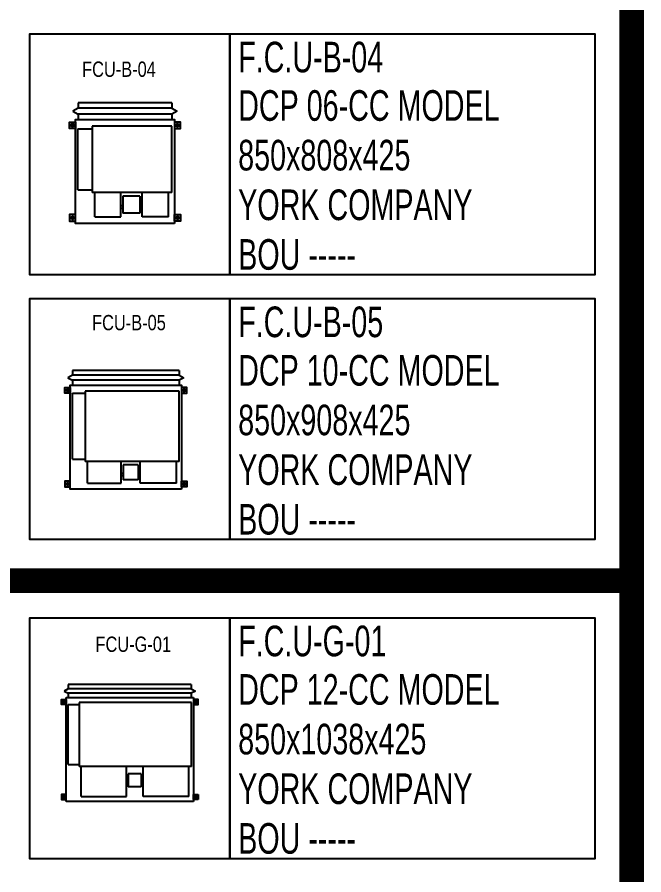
# Model space of a CAD drawing. Header units: millimetres. Extents: x -21221 to 1625077, y -149981 to 356550.
# Drawn here: x 260711 to 265823, y 141794 to 148796 of the extents above; entities that cross this region are included whole.
import ezdxf
from ezdxf.enums import TextEntityAlignment as Align

# ---------------------------------------------------------------- set-up
doc = ezdxf.new("R2010")
doc.units = ezdxf.units.MM
doc.header["$LTSCALE"] = 1000
doc.header["$MEASUREMENT"] = 0
doc.layers.get('0').update_dxf_attribs({"linetype": 'CONTINUOUS'})
doc.layers.add('12- EQUIPMENT HVAC', color=12, linetype='CONTINUOUS')
doc.styles.add('STENCIL', font='stencil.shx')
doc.styles.add('TEXT-P', font='stencil.shx', dxfattribs={"height": 0.3})

# ---------------------------------------------------------------- blocks, each defined once
blk = doc.blocks.new('FCU-B-04')
for p, q in [((382.1, 91.2), (-382.1, 91.2)), ((-382.1, 91.2), (-382.1, 47.3)), ((382.1, 91.2), (382.1, 47.3)), ((-382.1, 47.3), (-425.9, 23.7)), ((-425.9, 23.7), (-382.1, 0)), ((382.1, 47.3), (-382.1, 47.3)), ((382.1, 0), (-382.1, 0)), ((382.1, 47.3), (425.9, 23.7)), ((425.9, 23.7), (382.1, 0)), ((-382.1, 0), (-382.1, -43.8)), ((382.1, 0), (382.1, -43.8)), ((-407.5, -91.1), (-449.5, -91.1)), ((-428.5, -112.2), (-428.5, -70.1)), ((-383, -617.9), (-383, -119.3)), ((-383, -119.3), (-267.2, -119.3)), ((383, -98.2), (-267.2, -98.2)), ((-267.2, -98.2), (-267.2, -638.9)), ((383, -638.9), (383, -98.2)), ((407.5, -91.1), (449.5, -91.1)), ((428.5, -112.2), (428.5, -70.1)), ((-383, -617.9), (-267.2, -617.9)), ((383, -638.9), (-267.2, -638.9)), ((-246.2, -839.4), (-246.2, -638.9)), ((-33.4, -839.4), (-33.4, -638.9)), ((-16.1, -671.1), (-16.1, -807.2)), ((122.5, -671.1), (-16.1, -671.1)), ((122.5, -671.1), (122.5, -807.2)), ((141.6, -839.4), (141.6, -638.9)), ((356.8, -839.4), (356.8, -638.9)), ((-16.1, -749.6), (-33.4, -749.6)), ((141.6, -749.6), (122.6, -749.6)), ((-428.5, -825.5), (-428.5, -867.5)), ((-246.2, -839.4), (-33.4, -839.4)), ((-16.1, -771.5), (-33.4, -771.5)), ((122.5, -807.2), (-16.1, -807.2)), ((141.6, -771.5), (122.6, -771.5)), ((356.8, -839.4), (141.6, -839.4)), ((428.5, -825.5), (428.5, -867.5)), ((-407.5, -846.5), (-449.5, -846.5)), ((407.5, -846.5), (449.5, -846.5))]:
    blk.add_line(p, q)
for points in [[(-404, -64.9), (-404, -117.4), (-453.1, -117.4), (-453.1, -64.9)], [(404, -893.8), (-404, -893.8), (-404, -43.8), (404, -43.8)], [(404, -64.9), (404, -117.4), (453.1, -117.4), (453.1, -64.9)], [(-404, -872.8), (-404, -820.3), (-453.1, -820.3), (-453.1, -872.8)], [(404, -872.8), (404, -820.3), (453.1, -820.3), (453.1, -872.8)]]:
    blk.add_lwpolyline(points, close=True)
for centre, radius in [((-428.5, -91.1), 11.5), ((-428.5, -91.1), 8.59), ((428.5, -91.1), 11.5), ((428.5, -91.1), 8.59), ((-428.5, -846.5), 11.5), ((-428.5, -846.5), 8.59), ((428.5, -846.5), 11.5), ((428.5, -846.5), 8.59)]:
    blk.add_circle(centre, radius)
blk = doc.blocks.new('FCU-B-05')
for p, q in [((417, 141.1), (-452, 141.1)), ((-452, 141.1), (-452, 102.1)), ((417, 141.1), (417, 102.1)), ((-452, 102.1), (-491, 81.1)), ((-491, 81.1), (-452, 60)), ((417, 102.1), (-452, 102.1)), ((417, 102.1), (456, 81.1)), ((456, 81.1), (417, 60)), ((417, 60), (-452, 60)), ((-452, 60), (-452, 21)), ((417, 60), (417, 21)), ((-474.6, -21.1), (-512, -21.1)), ((-493.3, -39.8), (-493.3, -2.4)), ((-452.8, -583.4), (-452.8, -46.1)), ((-452.8, -46.1), (-349.8, -46.1)), ((417.8, -27.4), (-349.8, -27.4)), ((-349.8, -27.4), (-349.8, -602.1)), ((417.8, -602.1), (417.8, -27.4)), ((439.6, -21.1), (477, -21.1)), ((458.3, -39.8), (458.3, -2.4)), ((-452.8, -583.4), (-349.8, -583.4)), ((417.8, -602.1), (-349.8, -602.1)), ((-331.1, -780.6), (-331.1, -602.1)), ((-55.7, -780.6), (-55.7, -602.1)), ((100, -780.6), (100, -602.1)), ((394.5, -780.6), (394.5, -602.1)), ((-40.3, -630.8), (-40.3, -751.9)), ((83, -630.8), (-40.3, -630.8)), ((83, -630.8), (83, -751.9)), ((-493.3, -768.2), (-493.3, -805.6)), ((-40.3, -700.6), (-55.7, -700.6)), ((-40.3, -720.1), (-55.7, -720.1)), ((83, -751.9), (-40.3, -751.9)), ((100, -700.6), (83.1, -700.6)), ((100, -720.1), (83.1, -720.1)), ((458.3, -768.2), (458.3, -805.6)), ((-474.6, -786.9), (-512, -786.9)), ((-331.1, -780.6), (-55.7, -780.6)), ((394.5, -780.6), (100, -780.6)), ((439.6, -786.9), (477, -786.9))]:
    blk.add_line(p, q)
for points in [[(-471.5, 2.3), (-471.5, -44.5), (-515.2, -44.5), (-515.2, 2.3)], [(436.5, -829), (-471.5, -829), (-471.5, 21), (436.5, 21)], [(436.5, 2.3), (436.5, -44.5), (480.2, -44.5), (480.2, 2.3)], [(-471.5, -810.3), (-471.5, -763.5), (-515.2, -763.5), (-515.2, -810.3)], [(436.5, -810.3), (436.5, -763.5), (480.2, -763.5), (480.2, -810.3)]]:
    blk.add_lwpolyline(points, close=True)
for centre, radius in [((-493.3, -21.1), 10.2), ((-493.3, -21.1), 7.65), ((458.3, -21.1), 10.2), ((458.3, -21.1), 7.65), ((-493.3, -786.9), 10.2), ((-493.3, -786.9), 7.65), ((458.3, -786.9), 10.2), ((458.3, -786.9), 7.65)]:
    blk.add_circle(centre, radius)
blk = doc.blocks.new('FCU-G-01')
for p, q in [((501.9, 71), (-501.9, 71)), ((-501.9, 71), (-501.9, 36.8)), ((501.9, 71), (501.9, 36.8)), ((-501.9, 36.8), (-536.1, 18.4)), ((-536.1, 18.4), (-501.9, 0)), ((501.9, 36.8), (-501.9, 36.8)), ((501.9, 0), (-501.9, 0)), ((501.9, 36.8), (536.1, 18.4)), ((536.1, 18.4), (501.9, 0)), ((-538.1, -87.3), (-538.1, -54.6)), ((-519, -884.1), (-519, -34.1)), ((-519, -34.1), (519, -34.1)), ((-501.9, 0), (-501.9, -34.1)), ((501.9, 0), (501.9, -34.1)), ((519, -34.1), (519, -884.1)), ((538.1, -87.3), (538.1, -54.6)), ((-521.7, -70.9), (-554.4, -70.9)), ((-502.6, -581.7), (-502.6, -92.8)), ((-502.6, -92.8), (-412.5, -92.8)), ((502.6, -76.5), (-412.5, -76.5)), ((-412.5, -76.5), (-412.5, -598.1)), ((502.6, -598.1), (502.6, -76.5)), ((521.7, -70.9), (554.4, -70.9)), ((-502.6, -581.7), (-412.5, -581.7)), ((502.6, -598.1), (-412.5, -598.1)), ((-396.2, -841.8), (-396.2, -598.1)), ((-27.1, -841.8), (-27.1, -598.1)), ((109.1, -841.8), (109.1, -598.1)), ((482.2, -841.8), (482.2, -598.1)), ((-13.7, -658.3), (-13.7, -764.2)), ((94.3, -658.3), (-13.7, -658.3)), ((94.3, -658.3), (94.3, -764.2)), ((-13.7, -719.4), (-27.1, -719.4)), ((-13.7, -736.4), (-27.1, -736.4)), ((94.3, -764.2), (-13.7, -764.2)), ((109.1, -719.4), (94.4, -719.4)), ((109.1, -736.4), (94.4, -736.4)), ((-538.1, -830.9), (-538.1, -863.6)), ((519, -867.7), (519, -826.8)), ((519, -826.8), (557.2, -826.8)), ((538.1, -830.9), (538.1, -863.6)), ((557.2, -826.8), (557.2, -867.7)), ((-521.7, -847.3), (-554.4, -847.3)), ((519, -884.1), (-519, -884.1)), ((-396.2, -841.8), (-27.1, -841.8)), ((482.2, -841.8), (109.1, -841.8)), ((557.2, -867.7), (519, -867.7)), ((521.7, -847.3), (554.4, -847.3))]:
    blk.add_line(p, q)
for points in [[(-519, -50.5), (-519, -91.4), (-557.2, -91.4), (-557.2, -50.5)], [(519, -50.5), (519, -91.4), (557.2, -91.4), (557.2, -50.5)], [(-519, -867.7), (-519, -826.8), (-557.2, -826.8), (-557.2, -867.7)]]:
    blk.add_lwpolyline(points, close=True)
for centre, radius in [((-538.1, -70.9), 8.96), ((-538.1, -70.9), 6.69), ((538.1, -70.9), 8.96), ((538.1, -70.9), 6.69), ((-538.1, -847.3), 8.96), ((538.1, -847.3), 8.96), ((-538.1, -847.3), 6.69), ((538.1, -847.3), 6.69)]:
    blk.add_circle(centre, radius)

msp = doc.modelspace()

# ---------------------------------------------------------------- linework, layer by layer
at = {"layer": '12- EQUIPMENT HVAC', "color": 212, "const_width": 200}
for points in [[(265723.4, 155388.5), (236166.4, 155388.5), (236166.4, 144195.7), (265723.4, 144195.7)], [(265723.4, 144195.7), (236166.4, 144195.7), (236166.4, 133274.9), (265723.4, 133274.9)]]:
    msp.add_lwpolyline(points, close=True, dxfattribs=at)
at = {"layer": '12- EQUIPMENT HVAC', "color": 33}
for points in [[(262446.3, 148656.9), (260810.5, 148656.9), (260810.5, 146695.2), (262446.3, 146695.2)], [(262446.3, 146695.2), (265425.9, 146695.2), (265425.9, 148656.9), (262446.3, 148656.9)], [(262446.3, 146495.2), (260810.5, 146495.2), (260810.5, 144533.6), (262446.3, 144533.6)], [(262446.3, 144533.6), (265425.9, 144533.6), (265425.9, 146495.2), (262446.3, 146495.2)], [(262446.3, 143890.1), (260810.5, 143890.1), (260810.5, 141928.4), (262446.3, 141928.4)], [(262446.3, 141928.4), (265425.9, 141928.4), (265425.9, 143890.1), (262446.3, 143890.1)]]:
    msp.add_lwpolyline(points, close=True, dxfattribs=at)

# ---------------------------------------------------------------- block references
at = {"layer": '12- EQUIPMENT HVAC'}
for name, p in [('FCU-B-04', (261589.5, 148004.4)), ('FCU-B-05', (261615.3, 145771.4))]:
    msp.add_blockref(name, p, dxfattribs=at)
at = {"layer": '12- EQUIPMENT HVAC', "color": 3}
msp.add_blockref('FCU-G-01', (261629.1, 143276.6), dxfattribs=at)

# ---------------------------------------------------------------- texts
at = {"layer": '12- EQUIPMENT HVAC', "color": 4, "style": 'TEXT-P', "width": 0.7}
for s, p in [('F.C.U-B-04', (262513.8, 148270.3)), ('DCP 06-CC MODEL', (262513.8, 147874.8)), ('850x808x425', (262513.8, 147469.5)), ('YORK COMPANY', (262513.8, 147064.2)), ('BOU -----', (262513.8, 146658.9)), ('F.C.U-B-05', (262513.8, 146108.7)), ('DCP 10-CC MODEL', (262513.8, 145713.1)), ('850x908x425', (262513.8, 145307.9)), ('YORK COMPANY', (262513.8, 144902.6)), ('BOU -----', (262513.8, 144497.3)), ('F.C.U-G-01', (262513.8, 143503.5)), ('DCP 12-CC MODEL', (262513.8, 143108)), ('850x1038x425', (262513.8, 142702.7)), ('YORK COMPANY', (262513.8, 142297.4)), ('BOU -----', (262513.8, 141892.1))]:
    msp.add_text(s, height=250, dxfattribs=at).set_placement(p, align=Align.BOTTOM_LEFT)
at = {"layer": '12- EQUIPMENT HVAC', "color": 4, "style": 'STENCIL', "width": 0.8}
for s, p in [('FCU-B-04', (261240.2, 148308.6, 0)), ('FCU-B-05', (261321.7, 146239.8, 0)), ('FCU-G-01', (261349.4, 143614.4, 0))]:
    msp.add_text(s, height=125, dxfattribs=at).set_placement(p)

doc.saveas('drawing.dxf')
